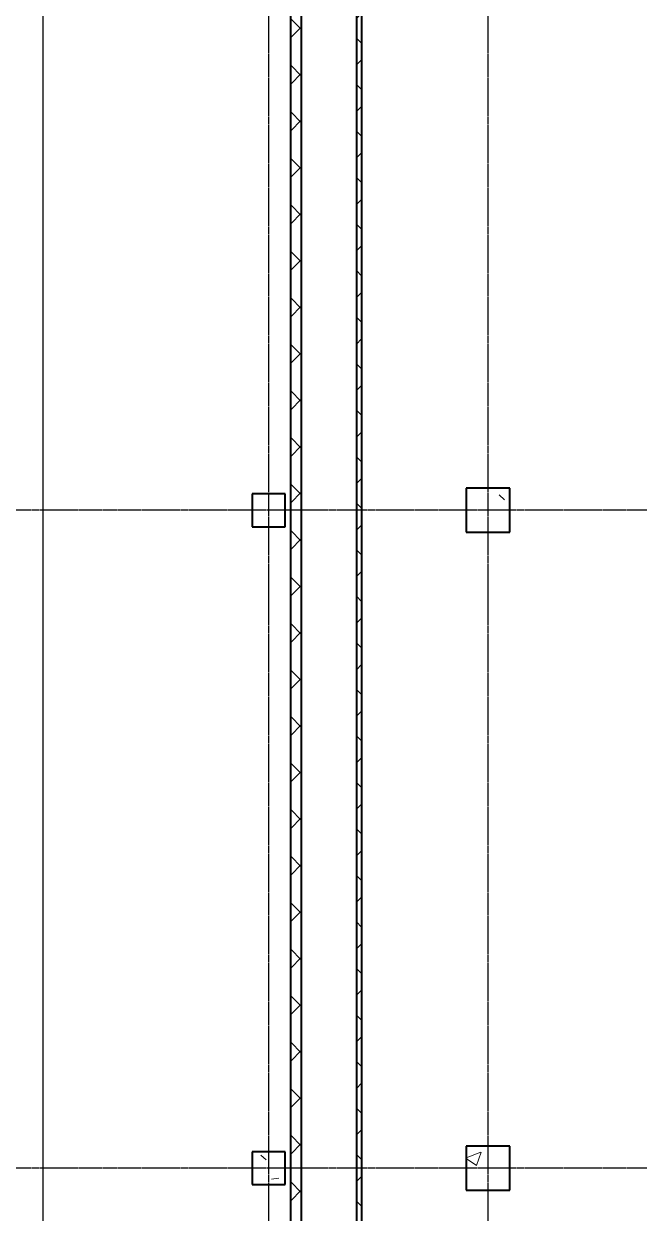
# Model space of a CAD drawing. Header units: millimetres. Extents: x 2140 to 223837, y 2113 to 170313.
# Drawn here: x 13429 to 19041, y 65347 to 76194 of the extents above; entities that cross this region are included whole.
import ezdxf

# ---------------------------------------------------------------- set-up
doc = ezdxf.new("R2010")
doc.units = ezdxf.units.MM
doc.linetypes.add('Линия сетки', pattern=[22.225, 12.7, -3.175, 3.175, -3.175])
doc.layers.add('A-DETL-GENF', color=7, linetype='Continuous', lineweight=18)
doc.layers.add('S-COLS', color=7, linetype='Continuous', lineweight=18)
doc.layers.add('Стены', color=7, linetype='Continuous')
pattern_1 = [(45, (61770, 82517.75), (-212.132, 212.132), []), (135, (61770, 82517.75), (-212.132, -212.132), [])]

# ---------------------------------------------------------------- blocks, each defined once
blk = doc.blocks.new('Сборный железобетон-Колонна квадратного сечения - 400x400-V111-В_АР_ПЭ_01 Этаж')
at = {"layer": 'S-COLS', "lineweight": 9}
h = blk.add_hatch(dxfattribs=at)
h.set_pattern_fill('FP_110', color=256, style=0, pattern_type=2)
h.set_pattern_definition([(50, (46223.1, 12897.8), (1457.472, -127.512), [152.4, -1676.4]), (355, (46223.1, 12897.8), (-281.94, 1528.454), [121.92, -1341.12]), (100.451, (46344.6, 12887.2), (1175.54, 1400.933), [129.52, -1424.72]), (46.184, (46223.1, 13304.2), (2168.63, -336.34), [228.6, -2514.6]), (96.636, (46403.8, 13276.2), (1899.22, 1979.42), [194.28, -2137.08]), (351.184, (46223, 13304.2), (1899.24, 1979.4), [182.88, -2011.68]), (21, (46426.3, 13202.6), (1212.915, -818.121), [152.4, -1676.4]), (326, (46426.3, 13202.6), (494.417, 1473.504), [121.92, -1341.12]), (71.451, (46527.4, 13134.4), (1707.337, 655.37), [129.52, -1424.72]), (37.5, (46223.1, 12897.8), (24.7094, 676.44), [67.056, -1257.808, 67.056, -2640.584]), (37.5, (46223.1, 12897.8), (24.7094, 676.44), [-1391.92, -1294.384, 67.056, -1279.144]), (7.5, (46223.1, 12897.8), (534.558, 801.444), [67.056, -709.168, 67.056, -1227.328, -513.08]), (7.5, (46223.1, 12897.8), (534.558, 801.444), [-2070.608, 67.056, -446.024]), (327.5, (45769.96, 12897.8), (1084.7275, -45.831), [67.056, -440.944, 67.056, -3621.024]), (327.5, (45769.96, 12897.8), (1084.7275, -45.831), [-575.056, -1517.904, 67.056, -2036.064]), (317.5, (45566.8, 12897.8), (1185.035, 203.414), [67.056, -593.344, 67.056, -985.52, -1493.52]), (317.5, (45566.8, 12897.8), (1185.035, 203.414), [-1712.976, 67.056, -1426.464])])
h.paths.add_polyline_path([(-225, -175), (175, -175), (173, 225), (-225, 225)], flags=0)
at = {"layer": 'S-COLS', "lineweight": 40}
for p, q in [((-223, 225), (-225, 225)), ((-225, 225), (-225, -175)), ((173, 225), (-223, 225)), ((175, 225), (173, 225)), ((175, -175), (175, 225)), ((-225, -175), (-223, -175)), ((-223, -175), (173, -175)), ((173, -175), (175, -175))]:
    blk.add_line(p, q, dxfattribs=at)
blk = doc.blocks.new('Сборный железобетон-Колонна квадратного сечения - 400x400-V112-В_АР_ПЭ_01 Этаж')
at = {"layer": 'S-COLS', "lineweight": 9}
h = blk.add_hatch(dxfattribs=at)
h.set_pattern_fill('FP_111', color=256, style=0, pattern_type=2)
h.set_pattern_definition([(50, (46223.1, 18897.8), (1457.472, -127.512), [152.4, -1676.4]), (355, (46223.1, 18897.8), (-281.942, 1528.454), [121.92, -1341.12]), (100.451, (46344.6, 18887.2), (1175.54, 1400.933), [129.52, -1424.72]), (46.184, (46223.1, 19304.2), (2168.63, -336.34), [228.6, -2514.6]), (96.636, (46403.8, 19276.2), (1899.22, 1979.42), [194.28, -2137.08]), (351.184, (46223, 19304.2), (1899.24, 1979.4), [182.88, -2011.68]), (21, (46426.3, 19202.6), (1212.915, -818.121), [152.4, -1676.4]), (326, (46426.3, 19202.6), (494.417, 1473.504), [121.92, -1341.12]), (71.451, (46527.4, 19134.4), (1707.337, 655.37), [129.52, -1424.72]), (37.5, (46223.1, 18897.8), (24.7094, 676.44), [67.056, -1257.808, 67.056, -2640.584]), (37.5, (46223.1, 18897.8), (24.7094, 676.44), [-1391.92, -1294.384, 67.056, -1279.144]), (7.5, (46223.1, 18897.8), (534.558, 801.444), [67.056, -709.168, 67.056, -1227.328, -513.08]), (7.5, (46223.1, 18897.8), (534.558, 801.444), [-2070.608, 67.056, -446.024]), (327.5, (45769.96, 18897.8), (1084.7275, -45.831), [67.056, -440.944, 67.056, -3621.024]), (327.5, (45769.96, 18897.8), (1084.7275, -45.831), [-575.056, -1517.904, 67.056, -2036.064]), (317.5, (45566.8, 18897.8), (1185.035, 203.414), [67.056, -593.344, 67.056, -985.52, -1493.52]), (317.5, (45566.8, 18897.8), (1185.035, 203.414), [-1712.976, 67.056, -1426.464])])
h.paths.add_polyline_path([(173, -175), (175, -175), (173, 225), (-225, 225), (-223, -175)], flags=0)
at = {"layer": 'S-COLS', "lineweight": 40}
for p, q in [((-223, 225), (-225, 225)), ((-225, 225), (-225, -175)), ((173, 225), (-223, 225)), ((175, 225), (173, 225)), ((175, -175), (175, 225)), ((-225, -175), (-223, -175)), ((-223, -175), (173, -175)), ((173, -175), (175, -175))]:
    blk.add_line(p, q, dxfattribs=at)
blk = doc.blocks.new('Сборный железобетон-Колонна квадратного сечения - 300x300-V97-В_АР_ПЭ_01 Этаж')
at = {"layer": 'S-COLS', "lineweight": 9}
h = blk.add_hatch(dxfattribs=at)
h.set_pattern_fill('FP_96', color=256, style=0, pattern_type=2)
h.set_pattern_definition([(50, (49223.1, 12897.8), (1457.472, -127.512), [152.4, -1676.4]), (355, (49223.1, 12897.8), (-281.942, 1528.454), [121.92, -1341.12]), (100.451, (49344.6, 12887.2), (1175.54, 1400.933), [129.52, -1424.72]), (46.184, (49223.1, 13304.2), (2168.63, -336.34), [228.6, -2514.6]), (96.636, (49403.8, 13276.2), (1899.22, 1979.42), [194.28, -2137.08]), (351.184, (49223, 13304.2), (1899.24, 1979.4), [182.88, -2011.68]), (21, (49426.3, 13202.6), (1212.915, -818.121), [152.4, -1676.4]), (326, (49426.3, 13202.6), (494.417, 1473.504), [121.92, -1341.12]), (71.451, (49527.4, 13134.4), (1707.337, 655.37), [129.52, -1424.72]), (37.5, (49223.1, 12897.8), (24.7094, 676.44), [67.056, -1257.808, 67.056, -2640.584]), (37.5, (49223.1, 12897.8), (24.7094, 676.44), [-1391.92, -1294.384, 67.056, -1279.144]), (7.5, (49223.1, 12897.8), (534.558, 801.444), [67.056, -709.168, 67.056, -1227.328, -513.08]), (7.5, (49223.1, 12897.8), (534.558, 801.444), [-2070.608, 67.056, -446.024]), (327.5, (48769.96, 12897.8), (1084.7275, -45.831), [67.056, -440.944, 67.056, -3621.024]), (327.5, (48769.96, 12897.8), (1084.7275, -45.831), [-575.056, -1517.904, 67.056, -2036.064]), (317.5, (48566.8, 12897.8), (1185.035, 203.414), [67.056, -593.344, 67.056, -985.52, -1493.52]), (317.5, (48566.8, 12897.8), (1185.035, 203.414), [-1712.976, 67.056, -1426.464])])
h.paths.add_polyline_path([(-175, -125), (125, -125), (123, 175), (-175, 175)], flags=0)
at = {"layer": 'S-COLS', "lineweight": 40}
for p, q in [((-173, 175), (-175, 175)), ((-175, 175), (-175, -125)), ((123, 175), (-173, 175)), ((125, 175), (123, 175)), ((125, -125), (125, 175)), ((-175, -125), (-173, -125)), ((-173, -125), (123, -125)), ((123, -125), (125, -125))]:
    blk.add_line(p, q, dxfattribs=at)
blk = doc.blocks.new('Сборный железобетон-Колонна квадратного сечения - 300x300-V98-В_АР_ПЭ_01 Этаж')
at = {"layer": 'S-COLS', "lineweight": 9}
h = blk.add_hatch(dxfattribs=at)
h.set_pattern_fill('FP_97', color=256, style=0, pattern_type=2)
h.set_pattern_definition([(50, (49223.1, 18897.8), (1457.472, -127.512), [152.4, -1676.4]), (355, (49223.1, 18897.8), (-281.942, 1528.454), [121.92, -1341.12]), (100.451, (49344.6, 18887.2), (1175.54, 1400.933), [129.52, -1424.72]), (46.184, (49223.1, 19304.2), (2168.63, -336.34), [228.6, -2514.6]), (96.636, (49403.8, 19276.2), (1899.22, 1979.42), [194.28, -2137.08]), (351.184, (49223, 19304.2), (1899.24, 1979.4), [182.88, -2011.68]), (21, (49426.3, 19202.6), (1212.915, -818.121), [152.4, -1676.4]), (326, (49426.3, 19202.6), (494.417, 1473.504), [121.92, -1341.12]), (71.451, (49527.4, 19134.4), (1707.337, 655.37), [129.52, -1424.72]), (37.5, (49223.1, 18897.8), (24.7094, 676.44), [67.056, -1257.808, 67.056, -2640.584]), (37.5, (49223.1, 18897.8), (24.7094, 676.44), [-1391.92, -1294.384, 67.056, -1279.144]), (7.5, (49223.1, 18897.8), (534.558, 801.444), [67.056, -709.168, 67.056, -1227.328, -513.08]), (7.5, (49223.1, 18897.8), (534.558, 801.444), [-2070.608, 67.056, -446.024]), (327.5, (48769.96, 18897.8), (1084.7275, -45.831), [67.056, -440.944, 67.056, -3621.024]), (327.5, (48769.96, 18897.8), (1084.7275, -45.831), [-575.056, -1517.904, 67.056, -2036.064]), (317.5, (48566.8, 18897.8), (1185.035, 203.414), [67.056, -593.344, 67.056, -985.52, -1493.52]), (317.5, (48566.8, 18897.8), (1185.035, 203.414), [-1712.976, 67.056, -1426.464])])
h.paths.add_polyline_path([(123, -125), (125, -125), (123, 175), (-175, 175), (-173, -125)], flags=0)
at = {"layer": 'S-COLS', "lineweight": 40}
for p, q in [((-173, 175), (-175, 175)), ((-175, 175), (-175, -125)), ((123, 175), (-173, 175)), ((125, 175), (123, 175)), ((125, -125), (125, 175)), ((-175, -125), (-173, -125)), ((-173, -125), (123, -125)), ((123, -125), (125, -125))]:
    blk.add_line(p, q, dxfattribs=at)
blk = doc.blocks.new('Линия разрыва - Линия разрыва-794957-В_АР_ПЭ_01 Этаж')
at = {"layer": 'A-DETL-GENF', "lineweight": 30}
blk.add_line((-81972, 0), (-243, 0), dxfattribs=at)
blk = doc.blocks.new('Помещение')
at = {"lineweight": 9}
h = blk.add_hatch(dxfattribs=at)
h.set_pattern_fill('FP_99', color=256, style=0, pattern_type=2)
h.set_pattern_definition(pattern_1)
h.paths.add_polyline_path([(13723.9036, 33324.9347), (13821.9036, 33324.9347), (13819.9036, 34344.9347), (13723.9036, 34344.9347), (13723.9036, 33344.9347)], flags=0)
h.paths.add_polyline_path([(13819.9036, 35354.9347), (13819.9036, 94644.9347), (13723.9036, 94644.9347), (13723.9036, 35354.9347)], flags=0)
h.paths.add_polyline_path([(13819.9036, 98844.9347), (13819.9036, 136644.9347), (13723.9036, 136644.9347), (13723.9036, 98844.9347)], flags=0)
h.paths.add_polyline_path([(13723.9036, 140844.9347), (13819.9036, 140844.9347), (13817.9036, 159946.9347), (13723.9036, 159944.9347), (13723.9036, 148287.773)], flags=0)
h = blk.add_hatch(dxfattribs=at)
h.set_pattern_fill('FP_99', color=256, style=0, pattern_type=2)
h.set_pattern_definition(pattern_1)
h.paths.add_polyline_path([(14369.9036, 36444.9347), (14369.9036, 94644.9347), (14323.9036, 94644.9347), (14323.9036, 36444.9347)], flags=0)
h.paths.add_polyline_path([(14369.9036, 98844.9347), (14369.9036, 136644.9347), (14323.9036, 136644.9347), (14323.9036, 98844.9347)], flags=0)
h.paths.add_polyline_path([(14323.9036, 140844.9347), (14369.9036, 140844.9347), (14369.9036, 159946.9347), (14323.9036, 159944.9347), (14323.9036, 148287.773)], flags=0)
at = {"color": 9, "linetype": 'Линия сетки', "true_color": 0xc7c8ca}
for p, q in [((13521.9036, 162172.4828), (13521.9036, 21779.4514)), ((15521.9036, 162172.4828), (15521.9036, 19239.4514)), ((113992.9741, 69644.9347), (7061.0864, 69644.9347)), ((113992.9741, 63644.9347), (7061.0864, 63644.9347))]:
    blk.add_line(p, q, dxfattribs=at)
at = {"lineweight": 18}
for p, q in [((13723.9036, 35354.9347), (13723.9036, 94644.9347)), ((13819.9036, 36444.9347), (13819.9036, 94644.9347)), ((14323.9036, 36444.9347), (14323.9036, 94644.9347)), ((14369.9036, 36444.9347), (14369.9036, 94644.9347))]:
    blk.add_line(p, q, dxfattribs=at)
at = {"lineweight": 40}
for p, q in [((13821.9036, 36446.9347), (13821.9036, 94644.9347)), ((14321.9036, 94644.9347), (14321.9036, 36446.9347)), ((14371.9036, 36446.9347), (14371.9036, 94644.9347)), ((13721.9036, 81244.9347), (13721.9036, 58044.9347))]:
    blk.add_line(p, q, dxfattribs=at)
at = {"rotation": 89.99999999999982}
blk.add_blockref('Линия разрыва - Линия разрыва-794957-В_АР_ПЭ_01 Этаж', (11467.3036, 99887.9109), dxfattribs=at)
for name, p in [('Сборный железобетон-Колонна квадратного сечения - 300x300-V97-В_АР_ПЭ_01 Этаж', (13546.9036, 69619.9347)), ('Сборный железобетон-Колонна квадратного сечения - 400x400-V111-В_АР_ПЭ_01 Этаж', (15546.9036, 69619.9347)), ('Сборный железобетон-Колонна квадратного сечения - 400x400-V111-В_АР_ПЭ_01 Этаж', (15546.9036, 69619.9347)), ('Сборный железобетон-Колонна квадратного сечения - 300x300-V98-В_АР_ПЭ_01 Этаж', (13546.9036, 63619.9347)), ('Сборный железобетон-Колонна квадратного сечения - 400x400-V112-В_АР_ПЭ_01 Этаж', (15546.9036, 63619.9347)), ('Сборный железобетон-Колонна квадратного сечения - 400x400-V112-В_АР_ПЭ_01 Этаж', (15546.9036, 63619.9347))]:
    blk.add_blockref(name, p)

msp = doc.modelspace()

# ---------------------------------------------------------------- block references
at = {"layer": 'Стены'}
msp.add_blockref('Помещение', (2139.8, 2112.9), dxfattribs=at)

doc.saveas('drawing.dxf')
